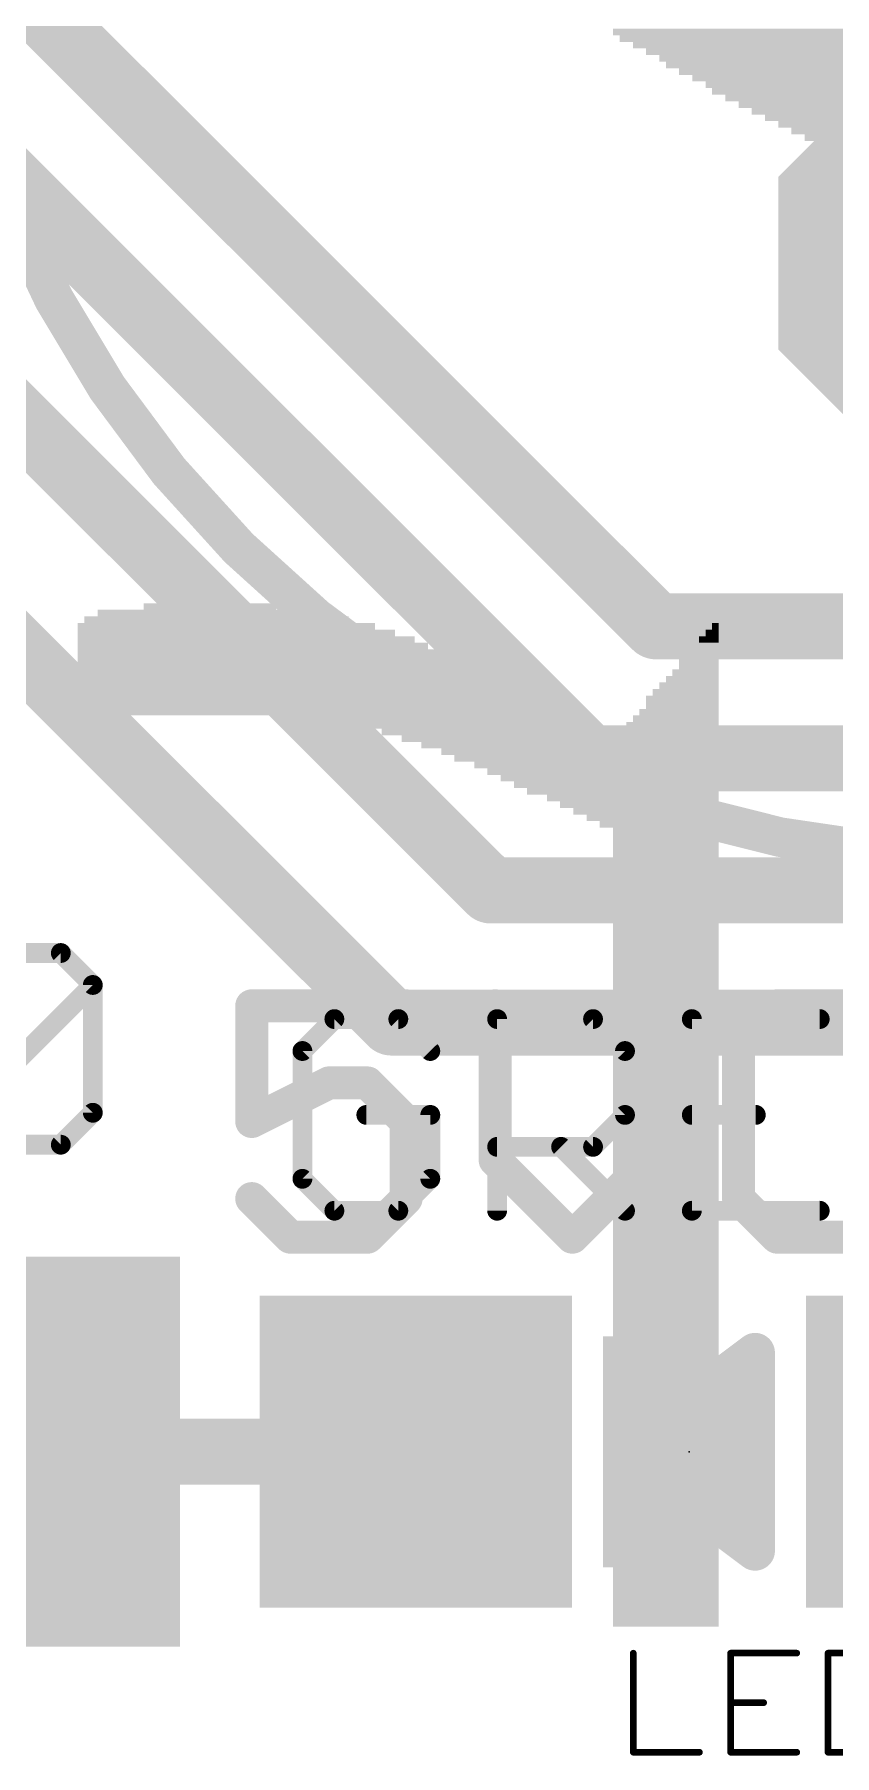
# Model space of a CAD drawing. Extents: x -1.3 to 52.1, y -0.1 to 23.3.
# Drawn here: x 18.82 to 21.9, y 4.8 to 11.42 of the extents above; entities that cross this region are included whole.
import ezdxf

# ---------------------------------------------------------------- set-up
doc = ezdxf.new("R2010")
doc.units = 0
for name, color, linetype in [('1', 12, 'CONTINUOUS'), ('17', 110, 'CONTINUOUS'), ('21', 40, 'CONTINUOUS'), ('22', 40, 'CONTINUOUS'), ('23', 53, 'CONTINUOUS'), ('25', 253, 'CONTINUOUS'), ('27', 5, 'CONTINUOUS')]:
    doc.layers.add(name, color=color, linetype=linetype)

# ---------------------------------------------------------------- blocks, each defined once
blk = doc.blocks.new('OCTAGONP')
at = {"const_width": 0.5}
blk.add_lwpolyline([(-0.25, -0.1036), (-0.25, 0.1036), (-0.1036, 0.25), (0.1036, 0.25), (0.25, 0.1036), (0.25, -0.1036), (0.1036, -0.25), (-0.1036, -0.25), (-0.25, -0.1036), (-0.25, 0.1036)], dxfattribs=at)
blk = doc.blocks.new('RECT')
blk.add_solid([(-0.5, -0.5), (0.5, -0.5), (-0.5, 0.5), (0.5, 0.5)])

msp = doc.modelspace()

# ---------------------------------------------------------------- linework, layer by layer
at = {"layer": '1', "const_width": 0.254}
for points in [[(18.669, 11.684), (21.209, 9.144)], [(18.523, 11.068), (20.955, 8.636)], [(18.434, 10.268), (20.574, 8.128)], [(18.445, 9.368), (20.193, 7.62)], [(21.209, 9.144), (24.13, 9.144)], [(20.955, 8.636), (24.384, 8.636)], [(20.574, 8.128), (24.638, 8.128)], [(20.193, 7.62), (24.892, 7.62)], [(20.286, 5.969), (18.73, 5.969)]]:
    msp.add_lwpolyline(points, dxfattribs=at)
at = {"layer": '1', "const_width": 0.127}
for points in [[(21.209, 9.2075, 1), (21.209, 9.0805)], [(21.1641, 9.0991, 1), (21.2539, 9.1889)], [(20.955, 8.6995, 1), (20.955, 8.5725)], [(20.9101, 8.5911, 1), (20.9999, 8.6809)], [(20.574, 8.1915, 1), (20.574, 8.0645)], [(20.5291, 8.0831, 1), (20.6189, 8.1729)], [(20.193, 7.6835, 1), (20.193, 7.5565)], [(20.1481, 7.5751, 1), (20.2379, 7.6649)], [(20.286, 5.9055, 1), (20.286, 6.0325)]]:
    msp.add_lwpolyline(points, format="xyb", dxfattribs=at)
at = {"layer": '21'}
for points, const_width in [([(22.479, 8.255, 1), (22.479, 16.383, 1), (22.479, 8.255)], 0.1524), ([(19.6555, 7.716, 1), (19.6555, 7.6525)], 0.0635), ([(19.6872, 7.6843, 1), (19.6237, 7.6843)], 0.0635), ([(20.2486, 7.6525, 1), (20.2486, 7.716)], 0.0635), ([(20.6227, 7.6843, 1), (20.5592, 7.6843)], 0.0635), ([(21.2159, 7.6843, 1), (21.1524, 7.6843)], 0.0635), ([(21.6748, 7.716, 1), (21.6748, 7.6525)], 0.0635), ([(21.6972, 7.6618, 1), (21.6523, 7.7067)], 0.0635), ([(21.504, 7.5584, 1), (21.549, 7.5135)], 0.0635), ([(21.5583, 7.536, 1), (21.4948, 7.536)], 0.0635), ([(19.952, 7.4194, 1), (19.952, 7.3559)], 0.0635), ([(19.9662, 7.3593, 1), (19.9378, 7.4161)], 0.0635), ([(20.1228, 7.4101, 1), (20.0779, 7.3652)], 0.0635), ([(20.1003, 7.3559, 1), (20.1003, 7.4194)], 0.0635), ([(19.6413, 7.2678, 1), (19.6697, 7.211)], 0.0635), ([(20.2804, 7.2394, 1), (20.2169, 7.2394)], 0.0635), ([(20.2262, 7.2169, 1), (20.2711, 7.2618)], 0.0635), ([(19.6237, 7.2394, 1), (19.6872, 7.2394)], 0.0635), ([(20.6134, 7.1135, 1), (20.5685, 7.0686)], 0.0635), ([(21.2066, 7.0686, 1), (21.1617, 7.1135)], 0.0635), ([(20.5592, 7.0911, 1), (20.6227, 7.0911)], 0.0635), ([(21.1524, 7.0911, 1), (21.2159, 7.0911)], 0.0635), ([(19.6779, 6.9652, 1), (19.633, 6.9203)], 0.0635), ([(20.2169, 6.9428, 1), (20.2804, 6.9428)], 0.0635), ([(20.2711, 6.9203, 1), (20.2262, 6.9652)], 0.0635), ([(21.549, 6.9652, 1), (21.504, 6.9203)], 0.0635), ([(21.4948, 6.9428, 1), (21.5583, 6.9428)], 0.0635), ([(19.8038, 6.8262, 1), (19.8038, 6.7628)], 0.0635), ([(19.7813, 6.772, 1), (19.8262, 6.817)], 0.0635), ([(20.0779, 6.817, 1), (20.1228, 6.772)], 0.0635), ([(20.1003, 6.7628, 1), (20.1003, 6.8262)], 0.0635), ([(20.8651, 6.817, 1), (20.91, 6.772)], 0.0635), ([(20.8651, 6.772, 1), (20.91, 6.817)], 0.0635), ([(21.6748, 6.8262, 1), (21.6748, 6.7628)], 0.0635), ([(21.6523, 6.772, 1), (21.6972, 6.817)], 0.0635), ([(21.6281, 6.35, 1), (21.5519, 6.35)], 0.0762), ([(21.6129, 6.3195, 1), (21.5671, 6.3805)], 0.0762), ([(21.4545, 6.2865, 1), (21.4545, 6.2103)], 0.0762), ([(21.59, 6.2103, 1), (21.59, 6.2865)], 0.0762), ([(21.2513, 6.1341, 1), (21.2513, 6.0579)], 0.0762), ([(21.59, 6.0579, 1), (21.59, 6.1341)], 0.0762), ([(21.1049, 5.9995, 1), (21.0591, 5.9385)], 0.0762), ([(21.0591, 5.9995, 1), (21.1049, 5.9385)], 0.0762), ([(21.1159, 5.9817, 1), (21.1159, 5.9055)], 0.0762), ([(21.59, 5.9055, 1), (21.59, 5.9817)], 0.0762), ([(21.3191, 5.8293, 1), (21.3191, 5.7531)], 0.0762), ([(21.59, 5.7531, 1), (21.59, 5.8293)], 0.0762), ([(21.5223, 5.6769, 1), (21.5223, 5.6007)], 0.0762), ([(21.59, 5.6007, 1), (21.59, 5.6769)], 0.0762), ([(21.5671, 5.5575, 1), (21.6129, 5.6185)], 0.0762), ([(21.5519, 5.588, 1), (21.6281, 5.588)], 0.0762)]:
    msp.add_lwpolyline(points, format="xyb", dxfattribs=dict(at, const_width=const_width))
for points, const_width in [([(20.2486, 7.6843), (19.6555, 7.6843)], 0.127), ([(19.6555, 7.6843), (19.6555, 7.2394)], 0.127), ([(20.591, 7.6843), (20.591, 7.0911)], 0.127), ([(21.1842, 7.0911), (21.1842, 7.6843)], 0.127), ([(21.6748, 7.6843), (21.5265, 7.536)], 0.127), ([(21.9714, 7.6843), (21.6748, 7.6843)], 0.127), ([(21.5265, 7.536), (21.5265, 6.9428)], 0.127), ([(19.6555, 7.2394), (19.952, 7.3877)], 0.127), ([(19.952, 7.3877), (20.1003, 7.3877)], 0.127), ([(20.1003, 7.3877), (20.2486, 7.2394)], 0.127), ([(20.2486, 7.2394), (20.2486, 6.9428)], 0.127), ([(20.591, 7.0911), (20.8876, 6.7945)], 0.127), ([(20.8876, 6.7945), (21.1842, 7.0911)], 0.127), ([(19.8038, 6.7945), (19.6555, 6.9428)], 0.127), ([(20.2486, 6.9428), (20.1003, 6.7945)], 0.127), ([(21.5265, 6.9428), (21.6748, 6.7945)], 0.127), ([(20.1003, 6.7945), (19.8038, 6.7945)], 0.127), ([(21.6748, 6.7945), (21.9714, 6.7945)], 0.127), ([(21.59, 6.35), (21.082, 5.969)], 0.1524), ([(21.59, 5.588), (21.59, 6.35)], 0.1524), ([(21.4545, 6.2484), (21.59, 6.2484)], 0.1524), ([(21.2513, 6.096), (21.59, 6.096)], 0.1524), ([(21.082, 5.969), (21.59, 5.588)], 0.1524), ([(21.1159, 5.9436), (21.59, 5.9436)], 0.1524), ([(21.3191, 5.7912), (21.59, 5.7912)], 0.1524), ([(21.5223, 5.6388), (21.59, 5.6388)], 0.1524)]:
    msp.add_lwpolyline(points, dxfattribs=dict(at, const_width=const_width))
at = {"layer": '23'}
msp.add_point((21.336, 5.969), dxfattribs=at)
at = {"layer": '25', "const_width": 0.0254}
for points in [[(21.1219, 5.1946), (21.1219, 4.8133)], [(21.7503, 5.1946), (21.4961, 5.1946)], [(21.4961, 5.1946), (21.4961, 4.8133)], [(21.8703, 5.1946), (21.8703, 4.8133)], [(22.0609, 5.1946), (21.8703, 5.1946)], [(21.4961, 5.004), (21.6232, 5.004)], [(21.1219, 4.8133), (21.3761, 4.8133)], [(21.4961, 4.8133), (21.7503, 4.8133)], [(21.8703, 4.8133), (22.0609, 4.8133)]]:
    msp.add_lwpolyline(points, dxfattribs=at)
at = {"layer": '25', "const_width": 0.0127}
for points in [[(21.1282, 5.1946, 1), (21.1155, 5.1946)], [(21.5024, 5.1946, 1), (21.4897, 5.1946)], [(21.4961, 5.201, 1), (21.4961, 5.1883)], [(21.7503, 5.1883, 1), (21.7503, 5.201)], [(21.8766, 5.1946, 1), (21.8639, 5.1946)], [(21.8703, 5.201, 1), (21.8703, 5.1883)], [(21.4961, 5.0103, 1), (21.4961, 4.9976)], [(21.6232, 4.9976, 1), (21.6232, 5.0103)], [(21.1219, 4.8197, 1), (21.1219, 4.8069)], [(21.1155, 4.8133, 1), (21.1282, 4.8133)], [(21.3761, 4.8069, 1), (21.3761, 4.8197)], [(21.4961, 4.8197, 1), (21.4961, 4.8069)], [(21.4897, 4.8133, 1), (21.5024, 4.8133)], [(21.7503, 4.8069, 1), (21.7503, 4.8197)], [(21.8703, 4.8197, 1), (21.8703, 4.8069)], [(21.8639, 4.8133, 1), (21.8766, 4.8133)]]:
    msp.add_lwpolyline(points, format="xyb", dxfattribs=at)
at = {"layer": '27', "const_width": 0.0762}
for points in [[(18.6758, 7.8873), (18.9215, 7.8873)], [(18.9215, 7.8873), (19.0444, 7.7645)], [(18.5529, 7.273), (19.0444, 7.7645)], [(19.0444, 7.7645), (19.0444, 7.273)], [(19.973, 7.6333), (19.8501, 7.5105)], [(20.2187, 7.6333), (19.973, 7.6333)], [(20.3416, 7.5105), (20.2187, 7.6333)], [(20.5985, 6.8961), (20.5985, 7.6333)], [(20.5985, 7.6333), (20.9671, 7.6333)], [(20.9671, 7.6333), (21.09, 7.5105)], [(21.8384, 7.6333), (21.3469, 7.6333)], [(21.3469, 7.6333), (21.3469, 6.8961)], [(19.8501, 7.5105), (19.8501, 7.019)], [(21.09, 7.5105), (21.09, 7.2647)], [(19.0444, 7.273), (18.9215, 7.1501)], [(20.3416, 7.2647), (20.0958, 7.2647)], [(20.3416, 7.019), (20.3416, 7.2647)], [(21.09, 7.2647), (20.9671, 7.1418)], [(21.3469, 7.2647), (21.5927, 7.2647)], [(18.9215, 7.1501), (18.6758, 7.1501)], [(20.9671, 7.1418), (20.5985, 7.1418)], [(20.8443, 7.1418), (21.09, 6.8961)], [(19.8501, 7.019), (19.973, 6.8961)], [(20.2187, 6.8961), (20.3416, 7.019)], [(19.973, 6.8961), (20.2187, 6.8961)], [(21.3469, 6.8961), (21.8384, 6.8961)]]:
    msp.add_lwpolyline(points, dxfattribs=at)
at = {"layer": '27', "const_width": 0.0381}
for points in [[(18.935, 7.9008, 1), (18.9081, 7.8739)], [(18.9215, 7.8683, 1), (18.9215, 7.9064)], [(19.0635, 7.7645, 1), (19.0254, 7.7645)], [(19.0579, 7.751, 1), (19.0309, 7.7779)], [(19.0309, 7.751, 1), (19.0579, 7.7779)], [(19.973, 7.6524, 1), (19.973, 7.6143)], [(19.9864, 7.6199, 1), (19.9595, 7.6468)], [(20.2322, 7.6468, 1), (20.2052, 7.6199)], [(20.2187, 7.6143, 1), (20.2187, 7.6524)], [(20.5985, 7.6524, 1), (20.5985, 7.6143)], [(20.6176, 7.6333, 1), (20.5795, 7.6333)], [(20.9806, 7.6468, 1), (20.9537, 7.6199)], [(20.9671, 7.6143, 1), (20.9671, 7.6524)], [(21.3469, 7.6524, 1), (21.3469, 7.6143)], [(21.366, 7.6333, 1), (21.3279, 7.6333)], [(21.8384, 7.6143, 1), (21.8384, 7.6524)], [(19.8692, 7.5105, 1), (19.8311, 7.5105)], [(21.109, 7.5105, 1), (21.0709, 7.5105)], [(19.8366, 7.5239, 1), (19.8636, 7.497)], [(20.3281, 7.497, 1), (20.3551, 7.5239)], [(21.0765, 7.497, 1), (21.1035, 7.5239)], [(19.0254, 7.273, 1), (19.0635, 7.273)], [(19.0579, 7.2595, 1), (19.0309, 7.2864)], [(20.0958, 7.2838, 1), (20.0958, 7.2457)], [(20.3606, 7.2647, 1), (20.3225, 7.2647)], [(20.3416, 7.2457, 1), (20.3416, 7.2838)], [(21.0709, 7.2647, 1), (21.109, 7.2647)], [(21.1035, 7.2512, 1), (21.0765, 7.2782)], [(21.3469, 7.2838, 1), (21.3469, 7.2457)], [(21.5927, 7.2457, 1), (21.5927, 7.2838)], [(18.9081, 7.1636, 1), (18.935, 7.1366)], [(18.9215, 7.1311, 1), (18.9215, 7.1692)], [(20.5985, 7.1609, 1), (20.5985, 7.1228)], [(20.8577, 7.1553, 1), (20.8308, 7.1284)], [(20.9537, 7.1553, 1), (20.9806, 7.1284)], [(20.9671, 7.1228, 1), (20.9671, 7.1609)], [(19.8636, 7.0324, 1), (19.8366, 7.0055)], [(19.8311, 7.019, 1), (19.8692, 7.019)], [(20.3225, 7.019, 1), (20.3606, 7.019)], [(20.3551, 7.0055, 1), (20.3281, 7.0324)], [(19.973, 6.9152, 1), (19.973, 6.8771)], [(19.9595, 6.8826, 1), (19.9864, 6.9096)], [(20.2052, 6.9096, 1), (20.2322, 6.8826)], [(20.2187, 6.8771, 1), (20.2187, 6.9152)], [(20.5795, 6.8961, 1), (20.6176, 6.8961)], [(21.0765, 6.8826, 1), (21.1035, 6.9096)], [(21.3469, 6.9152, 1), (21.3469, 6.8771)], [(21.3279, 6.8961, 1), (21.366, 6.8961)], [(21.8384, 6.8771, 1), (21.8384, 6.9152)]]:
    msp.add_lwpolyline(points, format="xyb", dxfattribs=at)

# ---------------------------------------------------------------- block references
at = {"layer": '1'}
for p, xscale, yscale, rotation in [((18.73, 5.969), 1.3, 1.5, 180), ((20.286, 5.969), 1.2, 1.2, 90), ((22.386, 5.969), 1.2, 1.2, 90)]:
    msp.add_blockref('RECT', p, dxfattribs=dict(at, xscale=xscale, yscale=yscale, rotation=rotation))
at = {"layer": '17', "xscale": 1.6002, "yscale": 1.6002, "rotation": 270}
msp.add_blockref('OCTAGONP', (22.479, 10.541), dxfattribs=at)
msp.add_blockref('OCTAGONP', (22.479, 10.541), dxfattribs=at)
at = {"layer": '21', "xscale": 0.889, "yscale": 0.1905, "rotation": 90}
msp.add_blockref('RECT', (21.1003, 5.969), dxfattribs=at)
at = {"layer": '22', "yscale": 0.0254, "rotation": 180}
for p, xscale in [((22.6568, 11.43), 3.2258), ((22.6949, 11.4046), 3.2512), ((22.7457, 11.3792), 3.2512), ((22.7965, 11.3538), 3.2512), ((22.8473, 11.3284), 3.2512), ((22.8854, 11.303), 3.2766), ((22.9489, 11.2776), 3.302), ((22.9997, 11.2522), 3.302), ((23.0505, 11.2268), 3.302), ((23.0886, 11.2014), 3.3274), ((23.1521, 11.176), 3.3528), ((23.2029, 11.1506), 3.3528), ((23.2537, 11.1252), 3.3528), ((23.3172, 11.0998), 3.3782), ((23.368, 11.0744), 3.3782), ((23.4188, 11.049), 3.3782), ((23.4823, 11.0236), 3.4036), ((23.5331, 10.9982), 3.4036), ((23.5966, 10.9728), 3.429), ((19.4945, 9.1948), 0.8636), ((19.4945, 9.2202), 0.508), ((19.558, 9.144), 1.143), ((19.5199, 9.1694), 1.016), ((21.4376, 9.144), 0.0254), ((19.5961, 9.1186), 1.2192), ((19.6342, 9.0932), 1.2954), ((19.6596, 9.0678), 1.3462), ((21.3995, 9.0678), 0.1016), ((21.4122, 9.0932), 0.0762), ((21.4249, 9.1186), 0.0508), ((19.685, 9.0424), 1.397), ((19.7231, 9.017), 1.4732), ((19.7485, 8.9916), 1.524), ((21.3741, 9.017), 0.1524), ((21.3741, 8.9916), 0.1524), ((21.3868, 9.0424), 0.127), ((19.7739, 8.9662), 1.5748), ((19.7993, 8.9408), 1.6256), ((21.3487, 8.9408), 0.2032), ((21.3614, 8.9662), 0.1778), ((19.8247, 8.9154), 1.6764), ((19.8501, 8.89), 1.7272), ((19.8628, 8.8646), 1.7526), ((21.3106, 8.8646), 0.2794), ((21.3233, 8.89), 0.254), ((21.336, 8.9154), 0.2286), ((19.8882, 8.8392), 1.8034), ((19.9136, 8.8138), 1.8542), ((21.2979, 8.8138), 0.3048), ((21.3106, 8.8392), 0.2794), ((19.0627, 8.7884), 0.1524), ((20.3835, 8.7884), 1.016), ((20.4724, 8.763), 0.889), ((20.5613, 8.7376), 0.8128), ((21.2598, 8.7376), 0.381), ((21.2725, 8.763), 0.3556), ((21.2852, 8.7884), 0.3302), ((20.6248, 8.7122), 0.7874), ((20.8788, 8.6868), 1.143), ((20.9169, 8.6614), 1.0668), ((21.2471, 8.7122), 0.4064), ((20.9423, 8.636), 1.016), ((20.9804, 8.6106), 0.9398), ((21.0058, 8.5852), 0.889), ((21.0312, 8.5598), 0.8382), ((21.0566, 8.5344), 0.7874), ((21.082, 8.509), 0.7366), ((21.1201, 8.4836), 0.6604), ((21.1455, 8.4582), 0.6096), ((21.1709, 8.4328), 0.5588), ((21.1963, 8.4074), 0.508), ((21.2217, 8.382), 0.4572), ((21.2471, 8.3566), 0.4064), ((21.2471, 8.3312), 0.4064), ((21.2471, 8.3058), 0.4064), ((21.2471, 8.2804), 0.4064), ((21.2471, 8.255), 0.4064), ((21.2471, 8.2296), 0.4064), ((21.2471, 8.2042), 0.4064), ((21.2471, 8.1788), 0.4064), ((21.2471, 8.1534), 0.4064), ((21.2471, 8.128), 0.4064), ((21.2471, 8.1026), 0.4064), ((21.2471, 8.0772), 0.4064), ((21.2471, 8.0518), 0.4064), ((21.2471, 8.0264), 0.4064), ((21.2471, 8.001), 0.4064), ((21.2471, 7.9756), 0.4064), ((21.2471, 7.9502), 0.4064), ((21.2471, 7.9248), 0.4064), ((21.2471, 7.8994), 0.4064), ((21.2471, 7.874), 0.4064), ((21.2471, 7.8486), 0.4064), ((21.2471, 7.8232), 0.4064), ((21.2471, 7.7978), 0.4064), ((21.2471, 7.7724), 0.4064), ((21.2471, 7.747), 0.4064), ((21.2471, 7.7216), 0.4064), ((21.2471, 7.6962), 0.4064), ((21.2471, 7.6708), 0.4064), ((21.2471, 7.6454), 0.4064), ((21.2471, 7.62), 0.4064), ((21.2471, 7.5946), 0.4064), ((21.2471, 7.5692), 0.4064), ((21.2471, 7.5438), 0.4064), ((21.2471, 7.5184), 0.4064), ((21.2471, 7.493), 0.4064), ((21.2471, 7.4676), 0.4064), ((21.2471, 7.4422), 0.4064), ((21.2471, 7.4168), 0.4064), ((21.2471, 7.3914), 0.4064), ((21.2471, 7.366), 0.4064), ((21.2471, 7.3406), 0.4064), ((21.2471, 7.3152), 0.4064), ((21.2471, 7.2898), 0.4064), ((21.2471, 7.2644), 0.4064), ((21.2471, 7.239), 0.4064), ((21.2471, 7.2136), 0.4064), ((21.2471, 7.1882), 0.4064), ((21.2471, 7.1628), 0.4064), ((21.2471, 7.1374), 0.4064), ((21.2471, 7.112), 0.4064), ((21.2471, 7.0866), 0.4064), ((21.2471, 7.0612), 0.4064), ((21.2471, 7.0358), 0.4064), ((21.2471, 7.0104), 0.4064), ((21.2471, 6.985), 0.4064), ((21.2471, 6.9596), 0.4064), ((21.2471, 6.9342), 0.4064), ((21.2471, 6.9088), 0.4064), ((21.2471, 6.8834), 0.4064), ((21.2471, 6.858), 0.4064), ((21.2471, 6.8326), 0.4064), ((21.2471, 6.8072), 0.4064), ((21.2471, 6.7818), 0.4064), ((21.2471, 6.7564), 0.4064), ((21.2471, 6.731), 0.4064), ((21.2471, 6.7056), 0.4064), ((21.2471, 6.6802), 0.4064), ((21.2471, 6.6548), 0.4064), ((21.2471, 6.6294), 0.4064), ((21.2471, 6.604), 0.4064), ((21.2471, 6.5786), 0.4064), ((21.2471, 6.5532), 0.4064), ((21.2471, 6.5278), 0.4064), ((21.2471, 6.5024), 0.4064), ((21.2471, 6.477), 0.4064), ((21.2471, 6.4516), 0.4064), ((21.2471, 6.4262), 0.4064), ((21.2471, 6.4008), 0.4064), ((21.2471, 6.3754), 0.4064), ((21.2471, 6.35), 0.4064), ((21.2471, 6.3246), 0.4064), ((21.2471, 6.2992), 0.4064), ((21.2471, 6.2738), 0.4064), ((21.2471, 6.2484), 0.4064), ((21.2471, 6.223), 0.4064), ((21.2471, 6.1976), 0.4064), ((21.2471, 6.1722), 0.4064), ((21.2471, 6.1468), 0.4064), ((21.2471, 6.1214), 0.4064), ((21.2471, 6.096), 0.4064), ((21.2471, 6.0706), 0.4064), ((21.2471, 6.0452), 0.4064), ((21.2471, 6.0198), 0.4064), ((21.2471, 5.9944), 0.4064), ((21.2471, 5.969), 0.4064), ((21.2471, 5.9436), 0.4064), ((21.2471, 5.9182), 0.4064), ((21.2471, 5.8928), 0.4064), ((21.2471, 5.8674), 0.4064), ((21.2471, 5.842), 0.4064), ((21.2471, 5.8166), 0.4064), ((21.2471, 5.7912), 0.4064), ((21.2471, 5.7658), 0.4064), ((21.2471, 5.7404), 0.4064), ((21.2471, 5.715), 0.4064), ((21.2471, 5.6896), 0.4064), ((21.2471, 5.6642), 0.4064), ((21.2471, 5.6388), 0.4064), ((21.2471, 5.6134), 0.4064), ((21.2471, 5.588), 0.4064), ((21.2471, 5.5626), 0.4064), ((21.2471, 5.5372), 0.4064), ((21.2471, 5.5118), 0.4064), ((21.2471, 5.4864), 0.4064), ((21.2471, 5.461), 0.4064), ((21.2471, 5.4356), 0.4064), ((21.2471, 5.4102), 0.4064), ((21.2471, 5.3848), 0.4064), ((21.2471, 5.3594), 0.4064), ((21.2471, 5.334), 0.4064), ((21.2471, 5.3086), 0.4064)]:
    msp.add_blockref('RECT', p, dxfattribs=dict(at, xscale=xscale))

doc.saveas('drawing.dxf')
